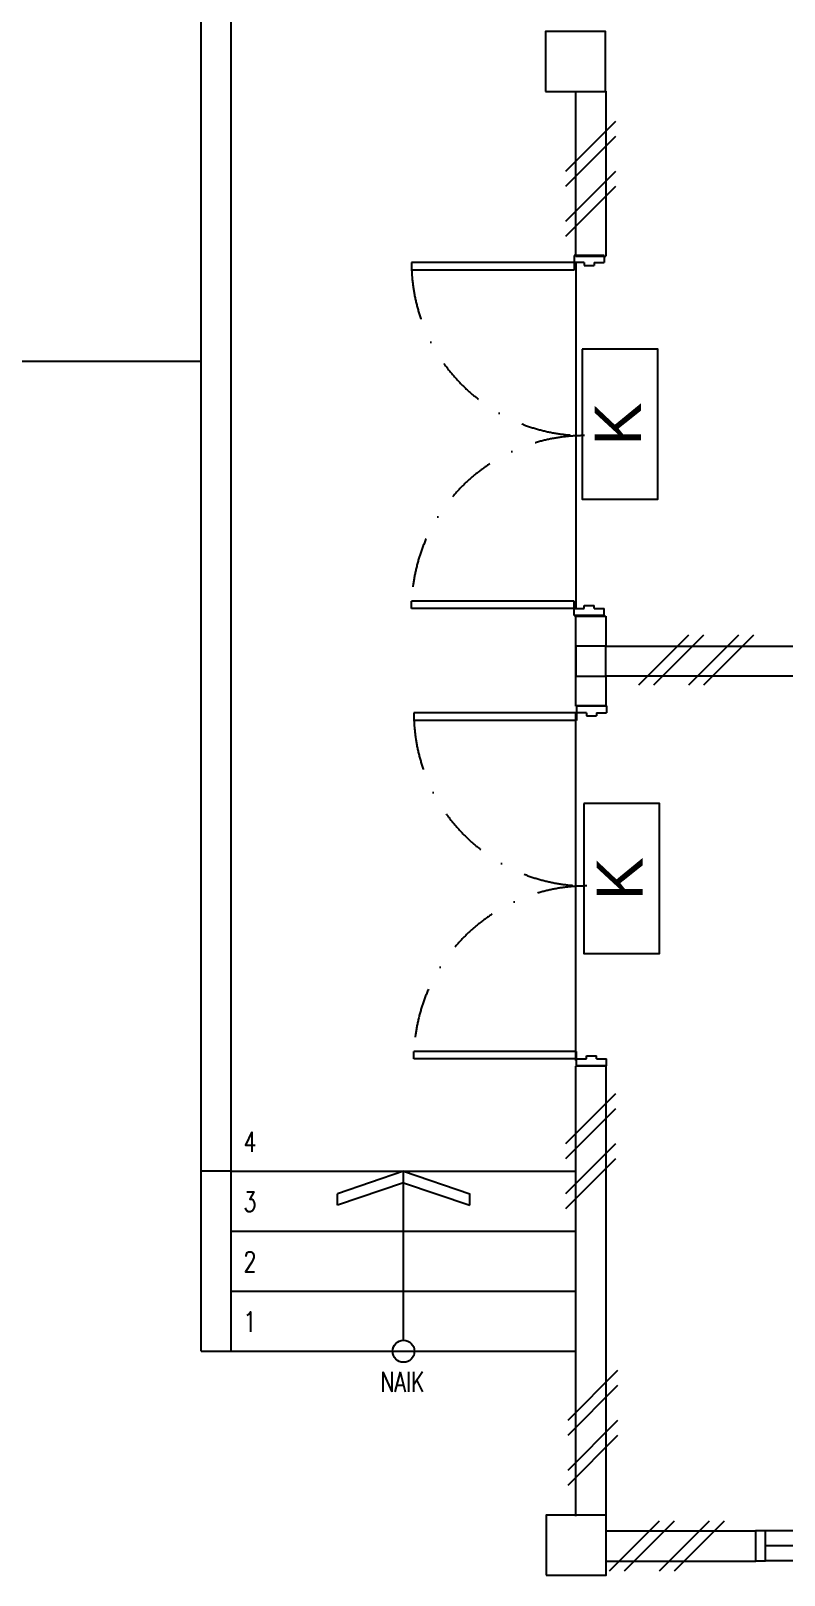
# Model space of a CAD drawing. Header units: millimetres. Extents: x 982 to 80582, y 687 to 58800.
# Drawn here: x 50141 to 53908, y 17714 to 25435 of the extents above; entities that cross this region are included whole.
import ezdxf

# ---------------------------------------------------------------- set-up
doc = ezdxf.new("R2010")
doc.units = ezdxf.units.MM
doc.linetypes.add('DASHDOT', pattern=[1, 0.5, -0.25, 0, -0.25])
doc.linetypes.add('HIDDEN', pattern=[0.375, 0.25, -0.125])
for name, color, linetype in [('A-COLUMN', 3, 'Continuous'), ('A-DOOR', 9, 'Continuous'), ('A-DROP', 8, 'Continuous'), ('A-NOTE', 2, 'Continuous'), ('A-STAIR', 2, 'Continuous'), ('A-SYM', 8, 'Continuous'), ('A-TXTBOMBA', 7, 'Continuous'), ('A-WALL', 1, 'Continuous'), ('A-WIN', 9, 'Continuous'), ('A-WLH', 7, 'Continuous')]:
    doc.layers.add(name, color=color, linetype=linetype)
doc.styles.add('arial', font='arial.ttf')
doc.styles.add('ROMANS', font='romans.shx', dxfattribs={"width": 0.75, "height": 200})

# ---------------------------------------------------------------- blocks, each defined once
blk = doc.blocks.new('A$C49831240')
at = {"layer": 'A-WLH', "color": 8}
for p, q in [((250, 575), (0, 325)), ((250, 500), (0, 250)), ((250, 325), (0, 75)), ((250, 250), (0, 0))]:
    blk.add_line(p, q, dxfattribs=at)
blk = doc.blocks.new('A$C04C40081')
at = {"layer": 'A-WIN', "color": 8}
for p, q in [((850, 150), (50, 150)), ((850, 75), (50, 75)), ((850, 0), (50, 0))]:
    blk.add_line(p, q, dxfattribs=at)
at = {"layer": 'A-WIN', "color": 8, "linetype": 'Continuous'}
for points in [[(50, 150), (0, 150), (0, 0), (50, 0)], [(850, 150), (900, 150), (900, 0), (850, 0)]]:
    blk.add_lwpolyline(points, close=True, dxfattribs=at)
blk = doc.blocks.new('A$C13432639')
at = {"layer": 'A-DOOR', "color": 8, "linetype": 'Continuous'}
for p, q in [((962.2, 1800), (812.2, 1800)), ((812.2, 1800), (812.2, 1765)), ((812.2, 1800), (962.2, 1800)), ((812.2, 1800), (812.2, 1800)), ((962.2, 1800), (962.2, 1765)), ((962.2, 1800), (962.2, 1800)), ((862.2, 1765), (812.2, 1765)), ((862.2, 1765), (862.2, 1750)), ((862.2, 1750), (912.2, 1750)), ((912.2, 1765), (912.2, 1750)), ((912.2, 1765), (962.2, 1765)), ((812.2, 0), (812.2, 35)), ((812.2, 35), (862.2, 35)), ((962.2, 0), (812.2, 0)), ((812.2, 0), (962.2, 0)), ((812.2, 0), (962.2, 0)), ((962.2, 0), (812.2, 0)), ((812.2, 0), (962.2, 0)), ((812.2, 0), (812.2, 0)), ((962.2, 0), (812.2, 0)), ((812.2, 0), (962.2, 0)), ((812.2, 0), (812.2, 0)), ((862.2, 35), (862.2, 50)), ((862.2, 50), (912.2, 50)), ((912.2, 35), (912.2, 50)), ((912.2, 35), (962.2, 35)), ((962.2, 0), (962.2, 35)), ((962.2, 0), (962.2, 0)), ((962.2, 0), (962.2, 0))]:
    blk.add_line(p, q, dxfattribs=at)
at = {"layer": 'A-DOOR', "color": 8}
for p, q in [((812.2, 1765), (0, 1765)), ((0, 1765), (0, 1727)), ((812.2, 1727), (0, 1727)), ((812.2, 1765), (812.2, 1727)), ((812.2, 73), (0, 73)), ((0, 35), (0, 73)), ((812.2, 35), (0, 35)), ((812.2, 35), (812.2, 73))]:
    blk.add_line(p, q, dxfattribs=at)
at = {"layer": 'A-DOOR', "color": 8, "linetype": 'DASHDOT', "ltscale": 500}
for centre, start, end in [((864.2, 1765), 182.51785, 270), ((864.2, 35), 90, 177.48215)]:
    blk.add_arc(centre, 865, start, end, dxfattribs=at)

msp = doc.modelspace()

# ---------------------------------------------------------------- linework, layer by layer
at = {"layer": 'A-COLUMN', "color": 8}
for points in [[(52714.3, 25132.8), (53014.3, 25132.8), (53014.3, 25432.8), (52714.3, 25432.8)], [(53017.1, 22358.1), (52867.1, 22358.1), (52867.1, 22208.1), (53017.1, 22208.1)], [(52717.3, 17713.6), (53017.3, 17713.6), (53017.3, 18013.6), (52717.3, 18013.6)]]:
    msp.add_lwpolyline(points, close=True, dxfattribs=at)
at = {"layer": 'A-DROP', "color": 8}
for p, q in [((52867.1, 24279.1), (52867.1, 22543.1)), ((50017.1, 23783.1), (50992.1, 23783.1)), ((52867.1, 20287.1), (52867.1, 22023.1))]:
    msp.add_line(p, q, dxfattribs=at)
at = {"layer": 'A-NOTE', "color": 8, "linetype": 'Continuous', "ltscale": 500}
for p, q in [((52004.6, 19733.1), (51673.6, 19620.3)), ((52004.6, 18888.1), (52004.6, 19733.1)), ((52004.6, 19733.1), (52335.5, 19620.3)), ((52004.6, 19675.4), (51673.6, 19562.7)), ((51673.6, 19562.7), (51673.6, 19620.3)), ((52004.6, 19675.4), (52335.5, 19562.7)), ((52335.5, 19562.7), (52335.5, 19620.3))]:
    msp.add_line(p, q, dxfattribs=at)
msp.add_circle((52004.6, 18833.1), 55, dxfattribs=at)
at = {"layer": 'A-STAIR', "color": 8}
for p, q in [((51142.1, 18833.1), (51142.1, 40583.1)), ((50992.1, 18833.1), (50992.1, 28133.1)), ((51142.1, 19733.1), (50992.1, 19733.1)), ((51142.1, 19733.1), (52867.1, 19733.1)), ((51142.1, 19433.1), (52867.1, 19433.1)), ((51142.1, 19133.1), (52867.1, 19133.1)), ((50992.1, 18833.1), (52867.1, 18833.1))]:
    msp.add_line(p, q, dxfattribs=at)
at = {"layer": 'A-TXTBOMBA', "color": 7}
for points in [[(52898, 23844.4), (52898, 23094.4), (53275.9, 23094.4), (53275.9, 23844.4)], [(52906.7, 21571.1), (52906.7, 20821.1), (53284.5, 20821.1), (53284.5, 21571.1)]]:
    msp.add_lwpolyline(points, close=True, dxfattribs=at)
at = {"layer": 'A-WALL', "color": 8}
for p, q in [((52867.1, 24308.1), (52867.1, 25133.1)), ((53017.1, 25133.1), (53017.1, 24308.1)), ((52867.1, 24308.1), (53017.1, 24308.1)), ((52867.1, 22058.1), (52867.1, 22508.1)), ((52867.1, 22508.1), (53017.1, 22508.1)), ((53017.1, 22508.1), (53017.1, 22358.1)), ((53017.1, 22358.1), (61717.1, 22358.1)), ((53017.1, 22208.1), (53017.1, 22058.1)), ((61717.1, 22208.1), (53017.1, 22208.1)), ((52867.1, 18008.1), (52867.1, 20258.1)), ((53017.1, 20258.1), (53017.1, 18008.1)), ((53767.1, 17933.1), (53017.1, 17933.1)), ((53767.1, 17783.1), (53767.1, 17933.1)), ((53017.1, 17783.1), (53767.1, 17783.1))]:
    msp.add_line(p, q, dxfattribs=at)
at = {"layer": 'A-WLH', "color": 8}
for p, q in [((53180.8, 22165.1), (53430.8, 22415.1)), ((53255.8, 22165.1), (53505.8, 22415.1)), ((53430.8, 22165.1), (53680.8, 22415.1)), ((53505.8, 22165.1), (53755.8, 22415.1)), ((53034.8, 17735.5), (53284.8, 17985.5)), ((53109.8, 17735.5), (53359.8, 17985.5)), ((53284.8, 17735.5), (53534.8, 17985.5)), ((53359.8, 17735.5), (53609.8, 17985.5))]:
    msp.add_line(p, q, dxfattribs=at)

# ---------------------------------------------------------------- block references
at = {"layer": 'A-DOOR', "color": 8}
for p in [(52045, 22511.3), (52056.8, 20259.6)]:
    msp.add_blockref('A$C13432639', p, dxfattribs=at)
at = {"layer": 'A-WIN', "color": 8}
msp.add_blockref('A$C04C40081', (53764.2, 17785.5), dxfattribs=at)
at = {"layer": 'A-WLH', "color": 8}
for p in [(52814, 24407.1), (52814.7, 19544.8), (52825.5, 18161.6)]:
    msp.add_blockref('A$C49831240', p, dxfattribs=at)

# ---------------------------------------------------------------- texts
at = {"layer": 'A-NOTE', "color": 8, "linetype": 'Continuous', "ltscale": 500, "style": 'ROMANS', "width": 0.75}
msp.add_text('NAIK', height=100, dxfattribs=at).set_placement((51887.7, 18629.5))
at = {"layer": 'A-SYM', "color": 8, "linetype": 'HIDDEN', "ltscale": 500, "style": 'ROMANS', "width": 0.75}
for s, p in [('4', (51204, 19830.9)), ('3', (51204, 19530.9)), ('2', (51204, 19230.9)), ('1', (51204, 18930.9))]:
    msp.add_text(s, height=100, dxfattribs=at).set_placement(p)
at = {"layer": 'A-TXTBOMBA', "color": 7, "style": 'arial'}
for p in [(53191.6, 23361.6), (53200.2, 21088.3)]:
    msp.add_text('K', height=230.5, rotation=90, dxfattribs=at).set_placement(p)

doc.saveas('drawing.dxf')
